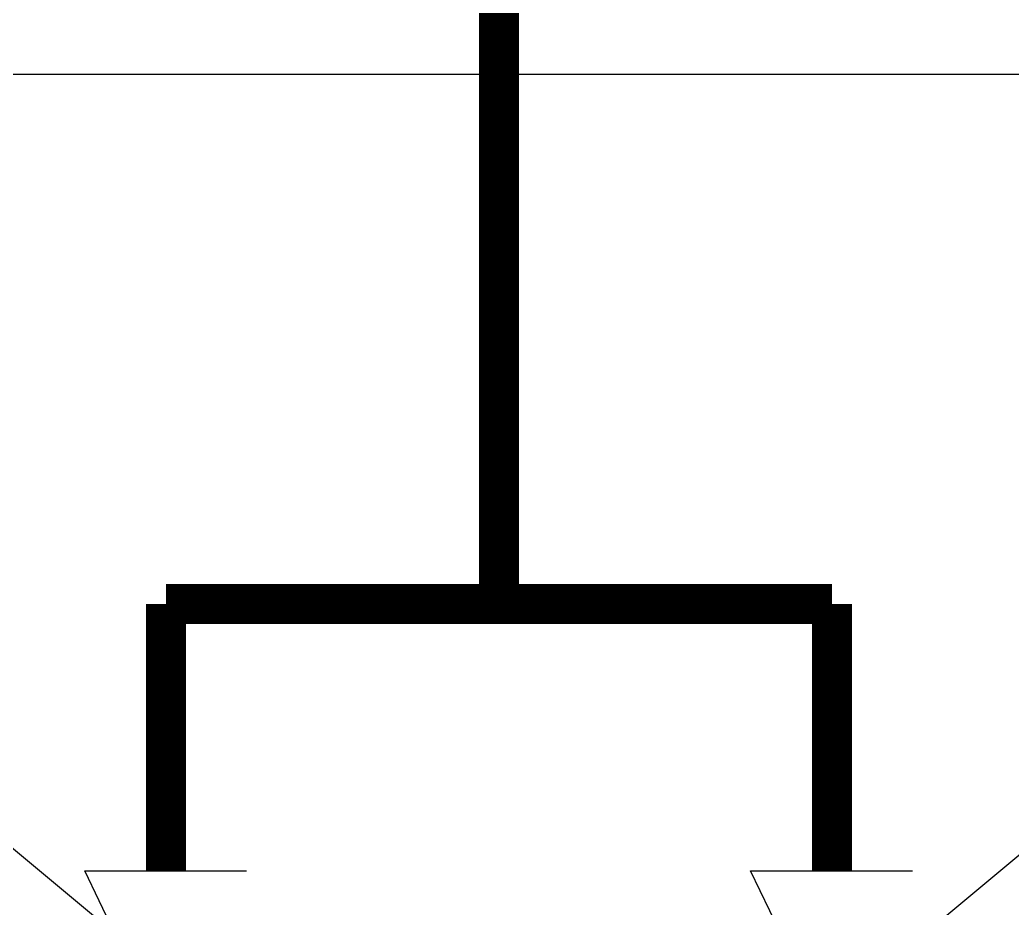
# Model space of a CAD drawing. Extents: x -22909.9 to -22897.8, y -4.7 to 4.1.
# Drawn here: x -22902.9264 to -22902.5533, y 0.8009 to 1.1349 of the extents above; entities that cross this region are included whole.
import ezdxf

# ---------------------------------------------------------------- set-up
doc = ezdxf.new("R2010")
doc.units = 0
doc.header["$MEASUREMENT"] = 0
doc.linetypes.add('DASHDOT', pattern=[1, 0.5, -0.25, 0, -0.25])
doc.layers.add('COW', color=2, linetype='CONTINUOUS')
doc.layers.add('DIB-018', color=6, linetype='CONTINUOUS')

msp = doc.modelspace()

# ---------------------------------------------------------------- linework, layer by layer
at = {"layer": 'COW'}
for p, q in [((-22902.90195, 0.81494), (-22902.84114, 0.81494)), ((-22902.88342, 0.77655), (-22902.90195, 0.81494)), ((-22902.65166, 0.81494), (-22902.59084, 0.81494)), ((-22902.63312, 0.77655), (-22902.65166, 0.81494))]:
    msp.add_line(p, q, dxfattribs=at)
at = {"layer": 'COW', "linetype": 'Continuous', "const_width": 0.015}
for points in [[(-22902.74624, 1.81581), (-22902.74624, 0.91528)], [(-22902.87139, 0.91528), (-22902.87139, 0.81494)], [(-22902.87139, 0.91528), (-22902.6211, 0.91528)], [(-22902.6211, 0.91528), (-22902.6211, 0.81494)]]:
    msp.add_lwpolyline(points, dxfattribs=at)
at = {"layer": 'DIB-018'}
msp.add_line((-22907.879, 1.11452), (-22900.54231, 1.11452), dxfattribs=at)
at = {"layer": 'DIB-018', "linetype": 'DASHDOT'}
for p, q in [((-22903.27831, 1.11452), (-22902.19831, 0.21452)), ((-22902.19831, 1.11452), (-22903.27831, 0.21452))]:
    msp.add_line(p, q, dxfattribs=at)

doc.saveas('drawing.dxf')
